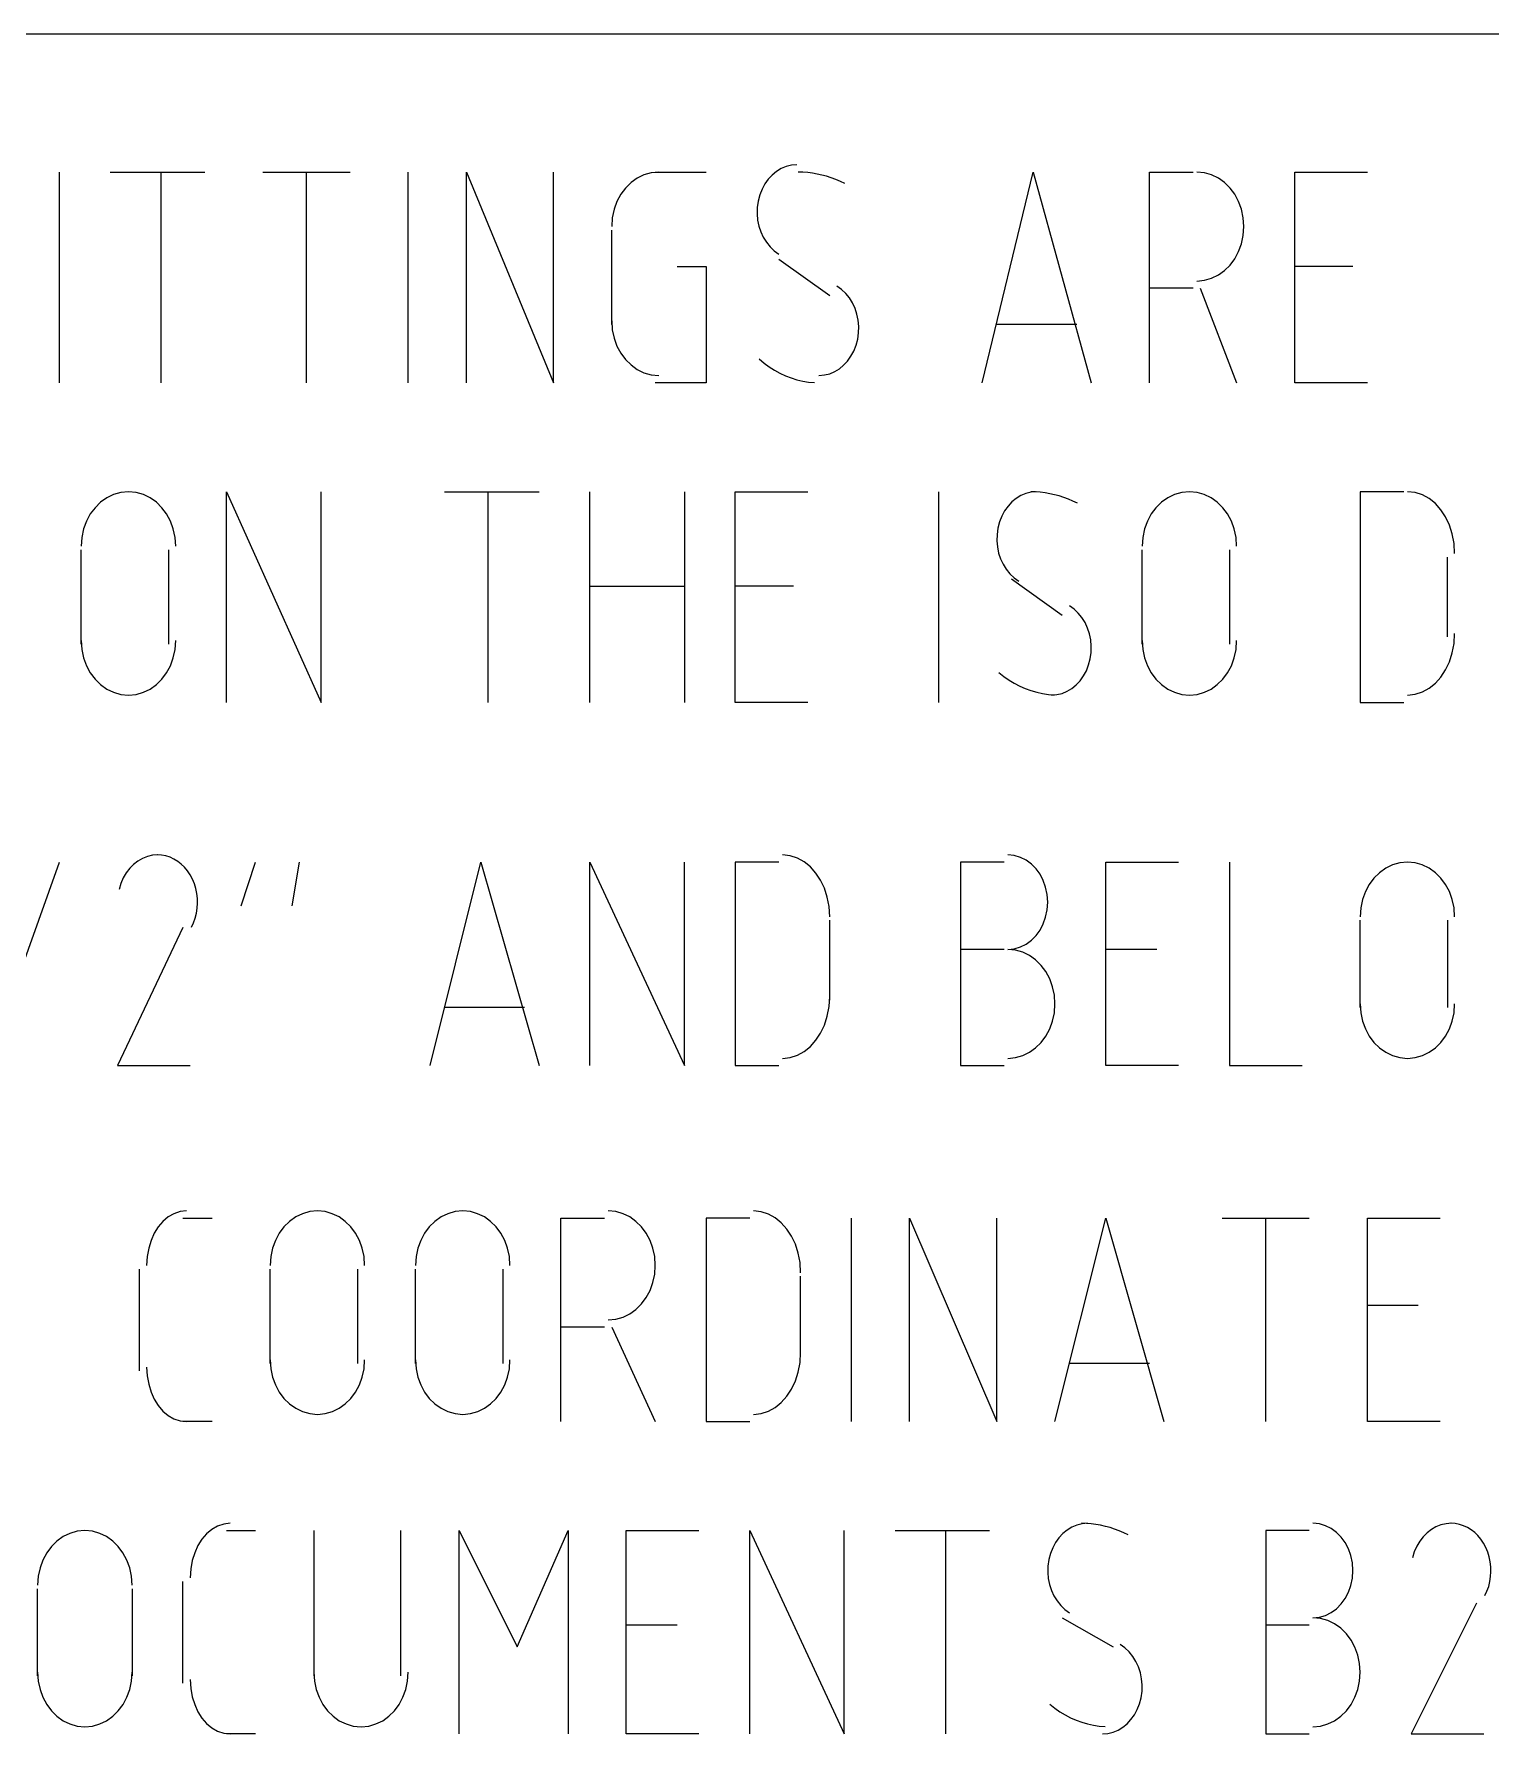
# Model space of a CAD drawing. Header units: millimetres. Extents: x 43 to 1147, y -811 to -31.
# Drawn here: x 118.66 to 142.72, y -776.2 to -748.12 of the extents above; entities that cross this region are included whole.
import ezdxf

# ---------------------------------------------------------------- set-up
doc = ezdxf.new("R2010")
doc.units = ezdxf.units.MM
doc.layers.add('EDITED_LINES', color=4, linetype='Continuous')

msp = doc.modelspace()

# ---------------------------------------------------------------- linework, layer by layer
at = {"layer": 'EDITED_LINES'}
for p, q in [((1137.28, -748.12), (52.24, -748.12)), ((131.167, -750.288), (131.08, -750.309)), ((131.257, -750.28), (131.167, -750.288)), ((119.08, -753.88), (119.08, -750.4)), ((119.92, -750.4), (121.48, -750.4)), ((120.76, -753.88), (120.76, -750.4)), ((122.44, -750.4), (123.88, -750.4)), ((123.16, -753.88), (123.16, -750.4)), ((124.84, -753.88), (124.84, -750.4)), ((125.8, -753.88), (125.8, -750.4)), ((125.8, -750.4), (127.24, -753.88)), ((127.24, -753.88), (127.24, -750.4)), ((128.519, -750.574), (128.428, -750.664)), ((128.622, -750.5), (128.519, -750.574)), ((128.733, -750.446), (128.622, -750.5)), ((128.853, -750.412), (128.733, -750.446)), ((128.98, -750.4), (128.853, -750.412)), ((128.92, -750.4), (129.76, -750.4)), ((130.785, -750.518), (130.729, -750.596)), ((130.85, -750.449), (130.785, -750.518)), ((130.921, -750.391), (130.85, -750.449)), ((130.998, -750.344), (130.921, -750.391)), ((131.08, -750.309), (130.998, -750.344)), ((131.358, -750.403), (131.279, -750.4)), ((131.437, -750.409), (131.358, -750.403)), ((131.516, -750.419), (131.437, -750.409)), ((131.594, -750.433), (131.516, -750.419)), ((131.672, -750.45), (131.594, -750.433)), ((131.749, -750.471), (131.672, -750.45)), ((131.825, -750.495), (131.749, -750.471)), ((131.901, -750.523), (131.825, -750.495)), ((131.976, -750.555), (131.901, -750.523)), ((132.05, -750.59), (131.976, -750.555)), ((134.32, -753.88), (135.16, -750.4)), ((135.16, -750.4), (136.12, -753.88)), ((137.08, -753.88), (137.08, -750.4)), ((137.08, -750.4), (137.8, -750.4)), ((137.987, -750.412), (137.86, -750.4)), ((138.107, -750.446), (137.987, -750.412)), ((138.218, -750.5), (138.107, -750.446)), ((138.321, -750.574), (138.218, -750.5)), ((138.412, -750.664), (138.321, -750.574)), ((139.48, -753.88), (139.48, -750.4)), ((139.48, -750.4), (140.68, -750.4)), ((128.35, -750.768), (128.287, -750.886)), ((128.428, -750.664), (128.35, -750.768)), ((130.644, -750.778), (130.618, -750.88)), ((130.682, -750.683), (130.644, -750.778)), ((130.729, -750.596), (130.682, -750.683)), ((138.49, -750.768), (138.412, -750.664)), ((138.553, -750.886), (138.49, -750.768)), ((128.24, -751.016), (128.21, -751.154)), ((128.287, -750.886), (128.24, -751.016)), ((130.603, -750.986), (130.6, -751.09)), ((130.6, -751.09), (130.61, -751.193)), ((130.618, -750.88), (130.603, -750.986)), ((138.6, -751.016), (138.553, -750.886)), ((138.63, -751.154), (138.6, -751.016)), ((128.21, -751.154), (128.2, -751.3)), ((128.2, -752.92), (128.2, -751.36)), ((130.61, -751.193), (130.63, -751.293)), ((130.63, -751.293), (130.661, -751.388)), ((130.661, -751.388), (130.703, -751.478)), ((138.64, -751.3), (138.63, -751.154)), ((138.63, -751.446), (138.64, -751.3)), ((130.703, -751.478), (130.754, -751.561)), ((130.754, -751.561), (130.815, -751.636)), ((130.815, -751.636), (130.884, -751.701)), ((130.884, -751.701), (130.962, -751.756)), ((138.553, -751.714), (138.6, -751.584)), ((138.6, -751.584), (138.63, -751.446)), ((129.28, -751.96), (129.76, -751.96)), ((129.76, -751.96), (129.76, -753.88)), ((130.96, -751.84), (131.8, -752.44)), ((138.321, -752.026), (138.412, -751.936)), ((138.412, -751.936), (138.49, -751.832)), ((138.49, -751.832), (138.553, -751.714)), ((140.44, -751.96), (139.48, -751.96)), ((137.86, -752.2), (137.987, -752.188)), ((137.987, -752.188), (138.107, -752.154)), ((138.107, -752.154), (138.218, -752.1)), ((138.218, -752.1), (138.321, -752.026)), ((131.996, -752.339), (131.918, -752.284)), ((132.065, -752.404), (131.996, -752.339)), ((132.126, -752.479), (132.065, -752.404)), ((132.177, -752.562), (132.126, -752.479)), ((137.8, -752.32), (137.08, -752.32)), ((137.92, -752.32), (138.52, -753.88)), ((132.219, -752.652), (132.177, -752.562)), ((132.25, -752.747), (132.219, -752.652)), ((132.27, -752.847), (132.25, -752.747)), ((128.2, -752.86), (128.21, -753.006)), ((128.21, -753.006), (128.24, -753.144)), ((132.262, -753.16), (132.277, -753.054)), ((132.28, -752.95), (132.27, -752.847)), ((132.277, -753.054), (132.28, -752.95)), ((135.88, -752.92), (134.56, -752.92)), ((128.24, -753.144), (128.287, -753.274)), ((128.287, -753.274), (128.35, -753.392)), ((132.151, -753.444), (132.198, -753.357)), ((132.198, -753.357), (132.235, -753.262)), ((132.235, -753.262), (132.262, -753.16)), ((128.35, -753.392), (128.428, -753.496)), ((128.428, -753.496), (128.519, -753.586)), ((128.519, -753.586), (128.622, -753.66)), ((128.622, -753.66), (128.733, -753.714)), ((130.633, -753.488), (130.715, -753.556)), ((130.715, -753.556), (130.801, -753.618)), ((130.801, -753.618), (130.888, -753.674)), ((131.882, -753.696), (131.959, -753.649)), ((131.959, -753.649), (132.03, -753.591)), ((132.03, -753.591), (132.095, -753.522)), ((132.095, -753.522), (132.151, -753.444)), ((128.733, -753.714), (128.853, -753.748)), ((128.853, -753.748), (128.98, -753.76)), ((129.76, -753.88), (128.92, -753.88)), ((130.888, -753.674), (130.978, -753.723)), ((130.978, -753.723), (131.07, -753.766)), ((131.07, -753.766), (131.163, -753.802)), ((131.163, -753.802), (131.258, -753.831)), ((131.258, -753.831), (131.355, -753.854)), ((131.355, -753.854), (131.452, -753.87)), ((131.452, -753.87), (131.55, -753.878)), ((131.623, -753.76), (131.713, -753.752)), ((131.713, -753.752), (131.8, -753.731)), ((131.8, -753.731), (131.882, -753.696)), ((140.68, -753.88), (139.48, -753.88)), ((119.759, -755.854), (119.668, -755.944)), ((119.862, -755.78), (119.759, -755.854)), ((119.973, -755.726), (119.862, -755.78)), ((120.093, -755.692), (119.973, -755.726)), ((120.22, -755.68), (120.093, -755.692)), ((120.346, -755.692), (120.22, -755.68)), ((120.466, -755.726), (120.346, -755.692)), ((120.578, -755.78), (120.466, -755.726)), ((120.681, -755.854), (120.578, -755.78)), ((120.772, -755.944), (120.681, -755.854)), ((121.84, -759.16), (121.84, -755.68)), ((121.84, -755.68), (123.4, -759.16)), ((123.4, -759.16), (123.4, -755.68)), ((125.44, -755.68), (127, -755.68)), ((126.16, -759.16), (126.16, -755.68)), ((127.84, -759.16), (127.84, -755.68)), ((129.4, -755.68), (129.4, -759.16)), ((130.24, -759.16), (130.24, -755.68)), ((130.24, -755.68), (131.44, -755.68)), ((133.6, -759.16), (133.6, -755.68)), ((134.81, -755.849), (134.745, -755.918)), ((134.881, -755.791), (134.81, -755.849)), ((134.958, -755.744), (134.881, -755.791)), ((135.04, -755.709), (134.958, -755.744)), ((135.127, -755.688), (135.04, -755.709)), ((135.198, -755.683), (135.119, -755.68)), ((135.217, -755.68), (135.127, -755.688)), ((135.277, -755.689), (135.198, -755.683)), ((135.356, -755.699), (135.277, -755.689)), ((135.434, -755.713), (135.356, -755.699)), ((135.512, -755.73), (135.434, -755.713)), ((135.589, -755.751), (135.512, -755.73)), ((135.665, -755.775), (135.589, -755.751)), ((135.741, -755.803), (135.665, -755.775)), ((135.816, -755.835), (135.741, -755.803)), ((135.89, -755.87), (135.816, -755.835)), ((137.279, -755.854), (137.188, -755.944)), ((137.382, -755.78), (137.279, -755.854)), ((137.493, -755.726), (137.382, -755.78)), ((137.613, -755.692), (137.493, -755.726)), ((137.74, -755.68), (137.613, -755.692)), ((137.866, -755.692), (137.74, -755.68)), ((137.986, -755.726), (137.866, -755.692)), ((138.098, -755.78), (137.986, -755.726)), ((138.201, -755.854), (138.098, -755.78)), ((138.291, -755.944), (138.201, -755.854)), ((141.28, -755.68), (140.56, -755.68)), ((140.56, -755.68), (140.56, -759.16)), ((141.467, -755.693), (141.34, -755.68)), ((141.587, -755.732), (141.467, -755.693)), ((141.698, -755.794), (141.587, -755.732)), ((141.801, -755.877), (141.698, -755.794)), ((141.892, -755.979), (141.801, -755.877)), ((119.527, -756.166), (119.48, -756.296)), ((119.59, -756.048), (119.527, -756.166)), ((119.668, -755.944), (119.59, -756.048)), ((120.849, -756.048), (120.772, -755.944)), ((120.913, -756.166), (120.849, -756.048)), ((120.96, -756.295), (120.913, -756.166)), ((134.605, -756.178), (134.578, -756.28)), ((134.642, -756.083), (134.605, -756.178)), ((134.689, -755.996), (134.642, -756.083)), ((134.745, -755.918), (134.689, -755.996)), ((137.047, -756.166), (137, -756.296)), ((137.11, -756.048), (137.047, -756.166)), ((137.188, -755.944), (137.11, -756.048)), ((138.369, -756.048), (138.291, -755.944)), ((138.433, -756.166), (138.369, -756.048)), ((138.48, -756.295), (138.433, -756.166)), ((141.969, -756.098), (141.892, -755.979)), ((142.033, -756.231), (141.969, -756.098)), ((119.45, -756.434), (119.44, -756.58)), ((119.48, -756.296), (119.45, -756.434)), ((120.99, -756.434), (120.96, -756.295)), ((121, -756.58), (120.99, -756.434)), ((134.563, -756.386), (134.56, -756.49)), ((134.578, -756.28), (134.563, -756.386)), ((136.97, -756.434), (136.96, -756.58)), ((137, -756.296), (136.97, -756.434)), ((138.51, -756.434), (138.48, -756.295)), ((138.52, -756.58), (138.51, -756.434)), ((142.08, -756.378), (142.033, -756.231)), ((142.11, -756.534), (142.08, -756.378)), ((119.44, -758.2), (119.44, -756.64)), ((120.88, -756.64), (120.88, -758.2)), ((134.56, -756.49), (134.57, -756.593)), ((134.57, -756.593), (134.59, -756.693)), ((134.59, -756.693), (134.621, -756.788)), ((136.96, -758.2), (136.96, -756.64)), ((138.4, -756.64), (138.4, -758.2)), ((142.12, -756.7), (142.11, -756.534)), ((134.621, -756.788), (134.663, -756.878)), ((134.663, -756.878), (134.714, -756.961)), ((134.714, -756.961), (134.775, -757.036)), ((134.775, -757.036), (134.844, -757.101)), ((142, -758.08), (142, -756.76)), ((127.84, -757.24), (129.4, -757.24)), ((131.2, -757.24), (130.24, -757.24)), ((134.8, -757.12), (135.64, -757.72)), ((134.844, -757.101), (134.922, -757.156)), ((135.836, -757.619), (135.758, -757.564)), ((135.905, -757.684), (135.836, -757.619)), ((135.966, -757.759), (135.905, -757.684)), ((136.017, -757.842), (135.966, -757.759)), ((136.059, -757.932), (136.017, -757.842)), ((119.44, -758.14), (119.45, -758.286)), ((120.99, -758.286), (121, -758.14)), ((136.09, -758.027), (136.059, -757.932)), ((136.11, -758.127), (136.09, -758.027)), ((136.12, -758.23), (136.11, -758.127)), ((136.96, -758.14), (136.97, -758.286)), ((138.51, -758.286), (138.52, -758.14)), ((142.11, -758.185), (142.12, -758.02)), ((119.45, -758.286), (119.48, -758.424)), ((119.48, -758.424), (119.527, -758.554)), ((120.913, -758.554), (120.96, -758.424)), ((120.96, -758.424), (120.99, -758.286)), ((136.075, -758.542), (136.102, -758.44)), ((136.102, -758.44), (136.117, -758.334)), ((136.117, -758.334), (136.12, -758.23)), ((136.97, -758.286), (137, -758.424)), ((137, -758.424), (137.047, -758.554)), ((138.433, -758.554), (138.48, -758.424)), ((138.48, -758.424), (138.51, -758.286)), ((142.033, -758.489), (142.08, -758.342)), ((142.08, -758.342), (142.11, -758.185)), ((119.527, -758.554), (119.59, -758.672)), ((119.59, -758.672), (119.668, -758.776)), ((120.772, -758.776), (120.85, -758.672)), ((120.85, -758.672), (120.913, -758.554)), ((134.593, -758.669), (134.675, -758.734)), ((135.991, -758.724), (136.038, -758.637)), ((136.038, -758.637), (136.075, -758.542)), ((137.047, -758.554), (137.11, -758.672)), ((137.11, -758.672), (137.188, -758.776)), ((138.292, -758.776), (138.369, -758.672)), ((138.369, -758.672), (138.433, -758.554)), ((141.892, -758.741), (141.97, -758.622)), ((141.97, -758.622), (142.033, -758.489)), ((119.668, -758.776), (119.759, -758.866)), ((119.759, -758.866), (119.862, -758.94)), ((119.862, -758.94), (119.973, -758.994)), ((119.973, -758.994), (120.093, -759.028)), ((120.347, -759.028), (120.467, -758.994)), ((120.467, -758.994), (120.578, -758.94)), ((120.578, -758.94), (120.681, -758.866)), ((120.681, -758.866), (120.772, -758.776)), ((134.675, -758.734), (134.761, -758.793)), ((134.761, -758.793), (134.848, -758.845)), ((134.848, -758.845), (134.938, -758.892)), ((134.938, -758.892), (135.03, -758.932)), ((135.03, -758.932), (135.123, -758.966)), ((135.123, -758.966), (135.218, -758.994)), ((135.218, -758.994), (135.315, -759.015)), ((135.64, -759.011), (135.722, -758.976)), ((135.722, -758.976), (135.799, -758.929)), ((135.799, -758.929), (135.87, -758.871)), ((135.87, -758.871), (135.935, -758.802)), ((135.935, -758.802), (135.991, -758.724)), ((137.188, -758.776), (137.279, -758.866)), ((137.279, -758.866), (137.382, -758.94)), ((137.382, -758.94), (137.493, -758.994)), ((137.493, -758.994), (137.613, -759.028)), ((137.867, -759.028), (137.987, -758.994)), ((137.987, -758.994), (138.098, -758.94)), ((138.098, -758.94), (138.201, -758.866)), ((138.201, -758.866), (138.292, -758.776)), ((141.467, -759.027), (141.587, -758.988)), ((141.587, -758.988), (141.698, -758.926)), ((141.698, -758.926), (141.801, -758.843)), ((141.801, -758.843), (141.892, -758.741)), ((120.093, -759.028), (120.22, -759.04)), ((120.22, -759.04), (120.347, -759.028)), ((131.44, -759.16), (130.24, -759.16)), ((135.315, -759.015), (135.412, -759.03)), ((135.412, -759.03), (135.51, -759.038)), ((135.463, -759.04), (135.553, -759.032)), ((135.553, -759.032), (135.64, -759.011)), ((137.613, -759.028), (137.74, -759.04)), ((137.74, -759.04), (137.867, -759.028)), ((140.56, -759.16), (141.28, -759.16)), ((141.34, -759.04), (141.467, -759.027)), ((117.88, -765.16), (119.08, -761.8)), ((120.375, -761.781), (120.304, -761.836)), ((120.451, -761.737), (120.375, -761.781)), ((120.533, -761.705), (120.451, -761.737)), ((120.618, -761.686), (120.533, -761.705)), ((120.706, -761.68), (120.618, -761.686)), ((120.768, -761.684), (120.697, -761.68)), ((120.838, -761.697), (120.768, -761.684)), ((120.906, -761.719), (120.838, -761.697)), ((120.971, -761.749), (120.906, -761.719)), ((121.033, -761.787), (120.971, -761.749)), ((121.091, -761.832), (121.033, -761.787)), ((122.08, -762.52), (122.32, -761.8)), ((123.04, -761.8), (122.92, -762.52)), ((125.2, -765.16), (126.04, -761.8)), ((126.04, -761.8), (127, -765.16)), ((127.84, -765.16), (127.84, -761.8)), ((127.84, -761.8), (129.4, -765.16)), ((129.4, -765.16), (129.4, -761.8)), ((130.96, -761.8), (130.24, -761.8)), ((130.24, -761.8), (130.24, -765.16)), ((131.147, -761.693), (131.02, -761.68)), ((131.267, -761.732), (131.147, -761.693)), ((131.378, -761.794), (131.267, -761.732)), ((131.481, -761.877), (131.378, -761.794)), ((134.68, -761.8), (133.96, -761.8)), ((133.96, -761.8), (133.96, -765.16)), ((134.847, -761.69), (134.74, -761.68)), ((134.949, -761.72), (134.847, -761.69)), ((135.043, -761.767), (134.949, -761.72)), ((135.13, -761.83), (135.043, -761.767)), ((136.36, -765.16), (136.36, -761.8)), ((136.36, -761.8), (137.56, -761.8)), ((138.4, -761.8), (138.4, -765.16)), ((141.34, -761.8), (141.213, -761.812)), ((141.466, -761.812), (141.34, -761.8)), ((120.134, -762.059), (120.094, -762.15)), ((120.183, -761.976), (120.134, -762.059)), ((120.24, -761.901), (120.183, -761.976)), ((120.304, -761.836), (120.24, -761.901)), ((121.145, -761.884), (121.091, -761.832)), ((121.194, -761.943), (121.145, -761.884)), ((121.238, -762.009), (121.194, -761.943)), ((121.276, -762.08), (121.238, -762.009)), ((121.308, -762.156), (121.276, -762.08)), ((131.572, -761.979), (131.481, -761.877)), ((131.649, -762.098), (131.572, -761.979)), ((135.207, -761.908), (135.13, -761.83)), ((135.273, -761.999), (135.207, -761.908)), ((135.326, -762.102), (135.273, -761.999)), ((140.788, -762.064), (140.71, -762.168)), ((140.879, -761.974), (140.788, -762.064)), ((140.982, -761.9), (140.879, -761.974)), ((141.093, -761.846), (140.982, -761.9)), ((141.213, -761.812), (141.093, -761.846)), ((141.586, -761.846), (141.466, -761.812)), ((141.698, -761.9), (141.586, -761.846)), ((141.801, -761.974), (141.698, -761.9)), ((141.891, -762.064), (141.801, -761.974)), ((141.969, -762.168), (141.891, -762.064)), ((120.094, -762.15), (120.065, -762.249)), ((121.332, -762.235), (121.308, -762.156)), ((121.349, -762.315), (121.332, -762.235)), ((121.358, -762.397), (121.349, -762.315)), ((131.713, -762.231), (131.649, -762.098)), ((131.76, -762.378), (131.713, -762.231)), ((135.366, -762.213), (135.326, -762.102)), ((135.391, -762.334), (135.366, -762.213)), ((135.4, -762.46), (135.391, -762.334)), ((140.647, -762.286), (140.6, -762.416)), ((140.71, -762.168), (140.647, -762.286)), ((142.033, -762.286), (141.969, -762.168)), ((142.08, -762.415), (142.033, -762.286)), ((121.322, -762.722), (121.342, -762.643)), ((121.342, -762.643), (121.354, -762.561)), ((121.354, -762.561), (121.36, -762.479)), ((121.36, -762.479), (121.358, -762.397)), ((131.79, -762.534), (131.76, -762.378)), ((131.8, -762.7), (131.79, -762.534)), ((135.366, -762.707), (135.391, -762.587)), ((135.391, -762.587), (135.4, -762.46)), ((140.57, -762.554), (140.56, -762.7)), ((140.6, -762.416), (140.57, -762.554)), ((142.11, -762.554), (142.08, -762.415)), ((142.12, -762.7), (142.11, -762.554)), ((121.12, -762.88), (120.04, -765.16)), ((121.26, -762.873), (121.294, -762.799)), ((121.294, -762.799), (121.322, -762.722)), ((131.8, -764.08), (131.8, -762.76)), ((135.207, -763.012), (135.273, -762.921)), ((135.273, -762.921), (135.326, -762.818)), ((135.326, -762.818), (135.366, -762.707)), ((140.56, -764.2), (140.56, -762.76)), ((142, -762.76), (142, -764.2)), ((134.847, -763.23), (134.949, -763.2)), ((134.949, -763.2), (135.043, -763.153)), ((135.043, -763.153), (135.13, -763.09)), ((135.13, -763.09), (135.207, -763.012)), ((134.68, -763.24), (133.96, -763.24)), ((134.74, -763.24), (134.847, -763.23)), ((134.867, -763.252), (134.74, -763.24)), ((134.987, -763.286), (134.867, -763.252)), ((135.098, -763.34), (134.987, -763.286)), ((135.201, -763.414), (135.098, -763.34)), ((135.292, -763.504), (135.201, -763.414)), ((137.2, -763.24), (136.36, -763.24)), ((135.369, -763.608), (135.292, -763.504)), ((135.433, -763.726), (135.369, -763.608)), ((135.48, -763.856), (135.433, -763.726)), ((131.79, -764.185), (131.8, -764.02)), ((135.51, -763.994), (135.48, -763.856)), ((135.52, -764.14), (135.51, -763.994)), ((126.76, -764.2), (125.44, -764.2)), ((131.76, -764.342), (131.79, -764.185)), ((135.48, -764.424), (135.51, -764.286)), ((135.51, -764.286), (135.52, -764.14)), ((140.56, -764.14), (140.57, -764.286)), ((140.57, -764.286), (140.6, -764.424)), ((142.08, -764.424), (142.11, -764.286)), ((142.11, -764.286), (142.12, -764.14)), ((131.649, -764.622), (131.713, -764.489)), ((131.713, -764.489), (131.76, -764.342)), ((135.369, -764.672), (135.433, -764.554)), ((135.433, -764.554), (135.48, -764.424)), ((140.6, -764.424), (140.647, -764.554)), ((140.647, -764.554), (140.71, -764.672)), ((141.97, -764.672), (142.033, -764.554)), ((142.033, -764.554), (142.08, -764.424)), ((131.378, -764.926), (131.481, -764.843)), ((131.481, -764.843), (131.572, -764.741)), ((131.572, -764.741), (131.649, -764.622)), ((135.098, -764.94), (135.201, -764.866)), ((135.201, -764.866), (135.292, -764.776)), ((135.292, -764.776), (135.369, -764.672)), ((140.71, -764.672), (140.788, -764.776)), ((140.788, -764.776), (140.879, -764.866)), ((140.879, -764.866), (140.982, -764.94)), ((141.698, -764.94), (141.801, -764.866)), ((141.801, -764.866), (141.892, -764.776)), ((141.892, -764.776), (141.97, -764.672)), ((120.04, -765.16), (121.24, -765.16)), ((130.24, -765.16), (130.96, -765.16)), ((131.02, -765.04), (131.147, -765.027)), ((131.147, -765.027), (131.267, -764.988)), ((131.267, -764.988), (131.378, -764.926)), ((133.96, -765.16), (134.68, -765.16)), ((134.74, -765.04), (134.867, -765.028)), ((134.867, -765.028), (134.987, -764.994)), ((134.987, -764.994), (135.098, -764.94)), ((137.56, -765.16), (136.36, -765.16)), ((138.4, -765.16), (139.6, -765.16)), ((140.982, -764.94), (141.093, -764.994)), ((141.093, -764.994), (141.213, -765.028)), ((141.213, -765.028), (141.34, -765.04)), ((141.34, -765.04), (141.467, -765.028)), ((141.467, -765.028), (141.587, -764.994)), ((141.587, -764.994), (141.698, -764.94)), ((120.877, -767.66), (120.79, -767.734)), ((120.971, -767.606), (120.877, -767.66)), ((121.073, -767.572), (120.971, -767.606)), ((121.18, -767.56), (121.073, -767.572)), ((121.12, -767.68), (121.6, -767.68)), ((122.982, -767.66), (122.879, -767.734)), ((123.093, -767.606), (122.982, -767.66)), ((123.213, -767.572), (123.093, -767.606)), ((123.34, -767.56), (123.213, -767.572)), ((123.466, -767.572), (123.34, -767.56)), ((123.586, -767.606), (123.466, -767.572)), ((123.698, -767.66), (123.586, -767.606)), ((123.801, -767.734), (123.698, -767.66)), ((125.382, -767.66), (125.279, -767.734)), ((125.493, -767.606), (125.382, -767.66)), ((125.613, -767.572), (125.493, -767.606)), ((125.74, -767.56), (125.613, -767.572)), ((125.866, -767.572), (125.74, -767.56)), ((125.986, -767.606), (125.866, -767.572)), ((126.098, -767.66), (125.986, -767.606)), ((126.201, -767.734), (126.098, -767.66)), ((127.36, -771.04), (127.36, -767.68)), ((127.36, -767.68), (128.08, -767.68)), ((128.267, -767.572), (128.14, -767.56)), ((128.387, -767.606), (128.267, -767.572)), ((128.498, -767.66), (128.387, -767.606)), ((128.601, -767.734), (128.498, -767.66)), ((130.48, -767.68), (129.76, -767.68)), ((129.76, -767.68), (129.76, -771.04)), ((130.667, -767.573), (130.54, -767.56)), ((130.787, -767.612), (130.667, -767.573)), ((130.898, -767.674), (130.787, -767.612)), ((131.001, -767.757), (130.898, -767.674)), ((132.16, -771.04), (132.16, -767.68)), ((133.12, -771.04), (133.12, -767.68)), ((133.12, -767.68), (134.56, -771.04)), ((134.56, -771.04), (134.56, -767.68)), ((135.52, -771.04), (136.36, -767.68)), ((136.36, -767.68), (137.32, -771.04)), ((138.28, -767.68), (139.72, -767.68)), ((139, -771.04), (139, -767.68)), ((140.68, -771.04), (140.68, -767.68)), ((140.68, -767.68), (141.88, -767.68)), ((120.647, -767.928), (120.594, -768.046)), ((120.713, -767.824), (120.647, -767.928)), ((120.79, -767.734), (120.713, -767.824)), ((122.71, -767.928), (122.647, -768.046)), ((122.788, -767.824), (122.71, -767.928)), ((122.879, -767.734), (122.788, -767.824)), ((123.892, -767.824), (123.801, -767.734)), ((123.969, -767.928), (123.892, -767.824)), ((124.033, -768.046), (123.969, -767.928)), ((125.11, -767.928), (125.047, -768.046)), ((125.188, -767.824), (125.11, -767.928)), ((125.279, -767.734), (125.188, -767.824)), ((126.292, -767.824), (126.201, -767.734)), ((126.369, -767.928), (126.292, -767.824)), ((126.433, -768.046), (126.369, -767.928)), ((128.692, -767.824), (128.601, -767.734)), ((128.77, -767.928), (128.692, -767.824)), ((128.833, -768.046), (128.77, -767.928)), ((131.092, -767.859), (131.001, -767.757)), ((131.169, -767.978), (131.092, -767.859)), ((131.233, -768.111), (131.169, -767.978)), ((120.554, -768.176), (120.529, -768.314)), ((120.594, -768.046), (120.554, -768.176)), ((122.6, -768.176), (122.57, -768.314)), ((122.647, -768.046), (122.6, -768.176)), ((124.08, -768.175), (124.033, -768.046)), ((124.11, -768.314), (124.08, -768.175)), ((125, -768.176), (124.97, -768.314)), ((125.047, -768.046), (125, -768.176)), ((126.48, -768.175), (126.433, -768.046)), ((126.51, -768.314), (126.48, -768.175)), ((128.88, -768.176), (128.833, -768.046)), ((128.91, -768.314), (128.88, -768.176)), ((131.28, -768.258), (131.233, -768.111)), ((131.31, -768.414), (131.28, -768.258)), ((120.4, -770.2), (120.4, -768.52)), ((120.529, -768.314), (120.52, -768.46)), ((122.57, -768.314), (122.56, -768.46)), ((122.56, -770.08), (122.56, -768.52)), ((124, -768.52), (124, -770.08)), ((124.12, -768.46), (124.11, -768.314)), ((124.97, -768.314), (124.96, -768.46)), ((124.96, -770.08), (124.96, -768.52)), ((126.4, -768.52), (126.4, -770.08)), ((126.52, -768.46), (126.51, -768.314)), ((128.92, -768.46), (128.91, -768.314)), ((128.91, -768.606), (128.92, -768.46)), ((131.32, -768.58), (131.31, -768.414)), ((128.833, -768.874), (128.88, -768.744)), ((128.88, -768.744), (128.91, -768.606)), ((131.32, -769.96), (131.32, -768.64)), ((128.601, -769.186), (128.692, -769.096)), ((128.692, -769.096), (128.77, -768.992)), ((128.77, -768.992), (128.833, -768.874)), ((128.14, -769.36), (128.267, -769.348)), ((128.267, -769.348), (128.387, -769.314)), ((128.387, -769.314), (128.498, -769.26)), ((128.498, -769.26), (128.601, -769.186)), ((141.52, -769.12), (140.68, -769.12)), ((128.08, -769.48), (127.36, -769.48)), ((128.2, -769.48), (128.92, -771.04)), ((131.31, -770.065), (131.32, -769.9)), ((120.52, -770.14), (120.529, -770.286)), ((122.56, -770.02), (122.57, -770.166)), ((122.57, -770.166), (122.6, -770.304)), ((124.08, -770.304), (124.11, -770.166)), ((124.11, -770.166), (124.12, -770.02)), ((124.96, -770.02), (124.97, -770.166)), ((124.97, -770.166), (125, -770.304)), ((126.48, -770.304), (126.51, -770.166)), ((126.51, -770.166), (126.52, -770.02)), ((131.233, -770.369), (131.28, -770.222)), ((131.28, -770.222), (131.31, -770.065)), ((137.08, -770.08), (135.76, -770.08)), ((120.529, -770.286), (120.554, -770.424)), ((120.554, -770.424), (120.594, -770.554)), ((122.6, -770.304), (122.647, -770.434)), ((122.647, -770.434), (122.71, -770.552)), ((123.969, -770.552), (124.033, -770.434)), ((124.033, -770.434), (124.08, -770.304)), ((125, -770.304), (125.047, -770.434)), ((125.047, -770.434), (125.11, -770.552)), ((126.37, -770.552), (126.433, -770.434)), ((126.433, -770.434), (126.48, -770.304)), ((131.092, -770.621), (131.17, -770.502)), ((131.17, -770.502), (131.233, -770.369)), ((120.594, -770.554), (120.647, -770.672)), ((120.647, -770.672), (120.713, -770.776)), ((120.713, -770.776), (120.79, -770.866)), ((122.71, -770.552), (122.788, -770.656)), ((122.788, -770.656), (122.879, -770.746)), ((122.879, -770.746), (122.982, -770.82)), ((123.698, -770.82), (123.801, -770.746)), ((123.801, -770.746), (123.892, -770.656)), ((123.892, -770.656), (123.969, -770.552)), ((125.11, -770.552), (125.188, -770.656)), ((125.188, -770.656), (125.279, -770.746)), ((125.279, -770.746), (125.382, -770.82)), ((126.098, -770.82), (126.201, -770.746)), ((126.201, -770.746), (126.292, -770.656)), ((126.292, -770.656), (126.37, -770.552)), ((130.898, -770.806), (131.001, -770.723)), ((131.001, -770.723), (131.092, -770.621)), ((120.79, -770.866), (120.877, -770.94)), ((120.877, -770.94), (120.971, -770.994)), ((120.971, -770.994), (121.073, -771.028)), ((121.073, -771.028), (121.18, -771.04)), ((121.6, -771.04), (121.12, -771.04)), ((122.982, -770.82), (123.093, -770.874)), ((123.093, -770.874), (123.213, -770.908)), ((123.213, -770.908), (123.34, -770.92)), ((123.34, -770.92), (123.467, -770.908)), ((123.467, -770.908), (123.587, -770.874)), ((123.587, -770.874), (123.698, -770.82)), ((125.382, -770.82), (125.493, -770.874)), ((125.493, -770.874), (125.613, -770.908)), ((125.613, -770.908), (125.74, -770.92)), ((125.74, -770.92), (125.867, -770.908)), ((125.867, -770.908), (125.987, -770.874)), ((125.987, -770.874), (126.098, -770.82)), ((129.76, -771.04), (130.48, -771.04)), ((130.54, -770.92), (130.667, -770.907)), ((130.667, -770.907), (130.787, -770.868)), ((130.787, -770.868), (130.898, -770.806)), ((141.88, -771.04), (140.68, -771.04)), ((121.793, -772.732), (121.691, -772.766)), ((121.9, -772.72), (121.793, -772.732)), ((135.88, -772.749), (135.798, -772.784)), ((135.967, -772.728), (135.88, -772.749)), ((136.038, -772.723), (135.959, -772.72)), ((136.057, -772.72), (135.967, -772.728)), ((136.117, -772.729), (136.038, -772.723)), ((136.196, -772.739), (136.117, -772.729)), ((136.274, -772.753), (136.196, -772.739)), ((136.352, -772.77), (136.274, -772.753)), ((139.887, -772.73), (139.78, -772.72)), ((139.989, -772.76), (139.887, -772.73)), ((140.083, -772.807), (139.989, -772.76)), ((141.893, -772.745), (141.811, -772.777)), ((141.978, -772.726), (141.893, -772.745)), ((142.066, -772.72), (141.978, -772.726)), ((142.128, -772.724), (142.057, -772.72)), ((142.198, -772.737), (142.128, -772.724)), ((142.266, -772.759), (142.198, -772.737)), ((142.331, -772.789), (142.266, -772.759)), ((119.039, -773.014), (118.948, -773.104)), ((119.142, -772.94), (119.039, -773.014)), ((119.253, -772.886), (119.142, -772.94)), ((119.373, -772.852), (119.253, -772.886)), ((119.5, -772.84), (119.373, -772.852)), ((119.626, -772.852), (119.5, -772.84)), ((119.746, -772.886), (119.626, -772.852)), ((119.858, -772.94), (119.746, -772.886)), ((119.961, -773.014), (119.858, -772.94)), ((120.052, -773.104), (119.961, -773.014)), ((121.433, -772.984), (121.367, -773.088)), ((121.51, -772.894), (121.433, -772.984)), ((121.597, -772.82), (121.51, -772.894)), ((121.691, -772.766), (121.597, -772.82)), ((121.84, -772.84), (122.32, -772.84)), ((123.28, -772.84), (123.28, -775.24)), ((124.72, -775.24), (124.72, -772.84)), ((125.68, -776.2), (125.68, -772.84)), ((125.68, -772.84), (126.64, -774.76)), ((126.64, -774.76), (127.48, -772.84)), ((127.48, -772.84), (127.48, -776.2)), ((128.44, -776.2), (128.44, -772.84)), ((128.44, -772.84), (129.64, -772.84)), ((130.48, -776.2), (130.48, -772.84)), ((130.48, -772.84), (132.04, -776.2)), ((132.04, -776.2), (132.04, -772.84)), ((132.88, -772.84), (134.44, -772.84)), ((133.72, -776.2), (133.72, -772.84)), ((135.529, -773.036), (135.482, -773.123)), ((135.585, -772.958), (135.529, -773.036)), ((135.65, -772.889), (135.585, -772.958)), ((135.721, -772.831), (135.65, -772.889)), ((135.798, -772.784), (135.721, -772.831)), ((136.429, -772.791), (136.352, -772.77)), ((136.505, -772.815), (136.429, -772.791)), ((136.581, -772.843), (136.505, -772.815)), ((136.656, -772.875), (136.581, -772.843)), ((136.73, -772.91), (136.656, -772.875)), ((139.72, -772.84), (139, -772.84)), ((139, -772.84), (139, -776.2)), ((140.17, -772.87), (140.083, -772.807)), ((140.247, -772.948), (140.17, -772.87)), ((140.313, -773.039), (140.247, -772.948)), ((140.366, -773.142), (140.313, -773.039)), ((141.543, -773.016), (141.494, -773.099)), ((141.6, -772.941), (141.543, -773.016)), ((141.664, -772.876), (141.6, -772.941)), ((141.735, -772.821), (141.664, -772.876)), ((141.811, -772.777), (141.735, -772.821)), ((142.393, -772.827), (142.331, -772.789)), ((142.451, -772.872), (142.393, -772.827)), ((142.505, -772.924), (142.451, -772.872)), ((142.554, -772.983), (142.505, -772.924)), ((142.598, -773.049), (142.554, -772.983)), ((118.87, -773.208), (118.807, -773.326)), ((118.948, -773.104), (118.87, -773.208)), ((120.129, -773.208), (120.052, -773.104)), ((120.193, -773.326), (120.129, -773.208)), ((121.314, -773.206), (121.274, -773.336)), ((121.367, -773.088), (121.314, -773.206)), ((135.418, -773.32), (135.403, -773.426)), ((135.445, -773.218), (135.418, -773.32)), ((135.482, -773.123), (135.445, -773.218)), ((140.406, -773.253), (140.366, -773.142)), ((140.431, -773.373), (140.406, -773.253)), ((141.454, -773.19), (141.425, -773.289)), ((141.494, -773.099), (141.454, -773.19)), ((142.636, -773.12), (142.598, -773.049)), ((142.668, -773.196), (142.636, -773.12)), ((142.692, -773.275), (142.668, -773.196)), ((142.709, -773.355), (142.692, -773.275)), ((118.73, -773.594), (118.72, -773.74)), ((118.76, -773.456), (118.73, -773.594)), ((118.807, -773.326), (118.76, -773.456)), ((120.24, -773.455), (120.193, -773.326)), ((120.27, -773.594), (120.24, -773.455)), ((120.28, -773.74), (120.27, -773.594)), ((121.249, -773.474), (121.24, -773.62)), ((121.274, -773.336), (121.249, -773.474)), ((135.403, -773.426), (135.4, -773.53)), ((135.4, -773.53), (135.41, -773.633)), ((140.44, -773.5), (140.431, -773.373)), ((140.431, -773.627), (140.44, -773.5)), ((142.702, -773.683), (142.714, -773.601)), ((142.718, -773.437), (142.709, -773.355)), ((142.714, -773.601), (142.72, -773.519)), ((142.72, -773.519), (142.718, -773.437)), ((118.72, -775.24), (118.72, -773.8)), ((120.28, -773.8), (120.28, -775.24)), ((121.12, -775.36), (121.12, -773.68)), ((135.41, -773.633), (135.43, -773.733)), ((135.43, -773.733), (135.461, -773.828)), ((135.461, -773.828), (135.503, -773.918)), ((140.313, -773.961), (140.366, -773.858)), ((140.366, -773.858), (140.406, -773.747)), ((140.406, -773.747), (140.431, -773.627)), ((142.62, -773.913), (142.654, -773.839)), ((142.654, -773.839), (142.682, -773.762)), ((142.682, -773.762), (142.702, -773.683)), ((135.503, -773.918), (135.554, -774.001)), ((135.554, -774.001), (135.615, -774.076)), ((135.615, -774.076), (135.684, -774.141)), ((135.684, -774.141), (135.762, -774.196)), ((140.083, -774.193), (140.17, -774.13)), ((140.17, -774.13), (140.247, -774.052)), ((140.247, -774.052), (140.313, -773.961)), ((142.48, -774.04), (141.4, -776.2)), ((129.28, -774.4), (128.44, -774.4)), ((135.64, -774.28), (136.48, -774.76)), ((139.72, -774.4), (139, -774.4)), ((139.78, -774.28), (139.887, -774.27)), ((139.907, -774.292), (139.78, -774.28)), ((139.887, -774.27), (139.989, -774.24)), ((140.027, -774.326), (139.907, -774.292)), ((139.989, -774.24), (140.083, -774.193)), ((140.138, -774.38), (140.027, -774.326)), ((140.241, -774.454), (140.138, -774.38)), ((136.676, -774.779), (136.598, -774.724)), ((140.332, -774.544), (140.241, -774.454)), ((140.41, -774.648), (140.332, -774.544)), ((140.473, -774.766), (140.41, -774.648)), ((136.745, -774.844), (136.676, -774.779)), ((136.806, -774.919), (136.745, -774.844)), ((136.857, -775.002), (136.806, -774.919)), ((136.899, -775.092), (136.857, -775.002)), ((140.52, -774.896), (140.473, -774.766)), ((140.55, -775.034), (140.52, -774.896)), ((118.72, -775.18), (118.73, -775.326)), ((120.27, -775.326), (120.28, -775.18)), ((123.28, -775.18), (123.29, -775.326)), ((124.83, -775.326), (124.84, -775.18)), ((136.93, -775.187), (136.899, -775.092)), ((136.95, -775.287), (136.93, -775.187)), ((136.96, -775.39), (136.95, -775.287)), ((140.56, -775.18), (140.55, -775.034)), ((140.55, -775.326), (140.56, -775.18)), ((118.73, -775.326), (118.76, -775.464)), ((118.76, -775.464), (118.807, -775.594)), ((120.193, -775.594), (120.24, -775.464)), ((120.24, -775.464), (120.27, -775.326)), ((121.24, -775.3), (121.249, -775.446)), ((121.249, -775.446), (121.274, -775.584)), ((123.29, -775.326), (123.32, -775.464)), ((123.32, -775.464), (123.367, -775.594)), ((124.753, -775.594), (124.8, -775.464)), ((124.8, -775.464), (124.83, -775.326)), ((136.942, -775.6), (136.957, -775.494)), ((136.957, -775.494), (136.96, -775.39)), ((140.473, -775.594), (140.52, -775.464)), ((140.52, -775.464), (140.55, -775.326)), ((118.807, -775.594), (118.87, -775.712)), ((118.87, -775.712), (118.948, -775.816)), ((118.948, -775.816), (119.039, -775.906)), ((119.961, -775.906), (120.052, -775.816)), ((120.052, -775.816), (120.13, -775.712)), ((120.13, -775.712), (120.193, -775.594)), ((121.274, -775.584), (121.314, -775.714)), ((121.314, -775.714), (121.367, -775.832)), ((121.367, -775.832), (121.433, -775.936)), ((123.367, -775.594), (123.43, -775.712)), ((123.43, -775.712), (123.508, -775.816)), ((123.508, -775.816), (123.599, -775.906)), ((124.521, -775.906), (124.612, -775.816)), ((124.612, -775.816), (124.69, -775.712)), ((124.69, -775.712), (124.753, -775.594)), ((135.433, -775.709), (135.515, -775.774)), ((135.515, -775.774), (135.601, -775.833)), ((135.601, -775.833), (135.688, -775.885)), ((136.831, -775.884), (136.878, -775.797)), ((136.878, -775.797), (136.915, -775.702)), ((136.915, -775.702), (136.942, -775.6)), ((140.241, -775.906), (140.332, -775.816)), ((140.332, -775.816), (140.41, -775.712)), ((140.41, -775.712), (140.473, -775.594)), ((119.039, -775.906), (119.142, -775.98)), ((119.142, -775.98), (119.253, -776.034)), ((119.253, -776.034), (119.373, -776.068)), ((119.373, -776.068), (119.5, -776.08)), ((119.5, -776.08), (119.627, -776.068)), ((119.627, -776.068), (119.747, -776.034)), ((119.747, -776.034), (119.858, -775.98)), ((119.858, -775.98), (119.961, -775.906)), ((121.433, -775.936), (121.51, -776.026)), ((121.51, -776.026), (121.597, -776.1)), ((121.597, -776.1), (121.691, -776.154)), ((123.599, -775.906), (123.702, -775.98)), ((123.702, -775.98), (123.813, -776.034)), ((123.813, -776.034), (123.933, -776.068)), ((123.933, -776.068), (124.06, -776.08)), ((124.06, -776.08), (124.187, -776.068)), ((124.187, -776.068), (124.307, -776.034)), ((124.307, -776.034), (124.418, -775.98)), ((124.418, -775.98), (124.521, -775.906)), ((135.688, -775.885), (135.778, -775.932)), ((135.778, -775.932), (135.87, -775.972)), ((135.87, -775.972), (135.963, -776.006)), ((135.963, -776.006), (136.058, -776.034)), ((136.058, -776.034), (136.155, -776.055)), ((136.155, -776.055), (136.252, -776.07)), ((136.252, -776.07), (136.35, -776.078)), ((136.562, -776.136), (136.639, -776.089)), ((136.639, -776.089), (136.71, -776.031)), ((136.71, -776.031), (136.775, -775.962)), ((136.775, -775.962), (136.831, -775.884)), ((139.78, -776.08), (139.907, -776.068)), ((139.907, -776.068), (140.027, -776.034)), ((140.027, -776.034), (140.138, -775.98)), ((140.138, -775.98), (140.241, -775.906)), ((121.691, -776.154), (121.793, -776.188)), ((121.793, -776.188), (121.9, -776.2)), ((122.32, -776.2), (121.84, -776.2)), ((129.64, -776.2), (128.44, -776.2)), ((136.303, -776.2), (136.393, -776.192)), ((136.393, -776.192), (136.48, -776.171)), ((136.48, -776.171), (136.562, -776.136)), ((139, -776.2), (139.72, -776.2)), ((141.4, -776.2), (142.6, -776.2))]:
    msp.add_line(p, q, dxfattribs=at)

doc.saveas('drawing.dxf')
